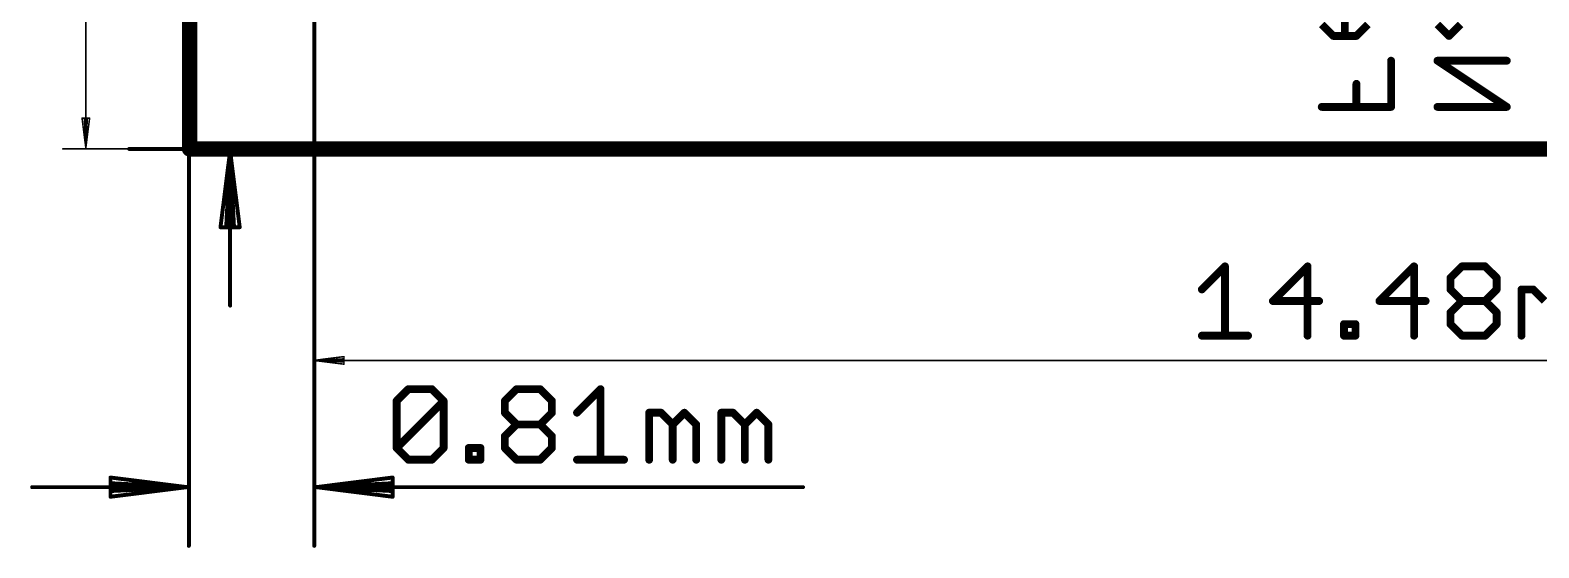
# Model space of a CAD drawing. Extents: x -2.9 to 20.2, y -3 to 22.1.
# Drawn here: x -2.6 to 7.18, y -2.99 to 0.36 of the extents above; entities that cross this region are included whole.
import ezdxf

# ---------------------------------------------------------------- set-up
doc = ezdxf.new("R2010")
doc.units = 0
for name, color, linetype in [('20', 7, 'CONTINUOUS'), ('22', 253, 'CONTINUOUS'), ('51', 254, 'CONTINUOUS')]:
    doc.layers.add(name, color=color, linetype=linetype)

msp = doc.modelspace()

# ---------------------------------------------------------------- linework, layer by layer
at = {"layer": '20', "const_width": 0.1}
for points in [[(-1.5624, 0.5524), (-1.5624, -0.4064)], [(-1.5624, -0.4064), (8.4328, -0.4064)]]:
    msp.add_lwpolyline(points, dxfattribs=at)
at = {"layer": '20', "const_width": 0.05}
for points in [[(-1.5624, -0.3814, 1), (-1.5624, -0.4314)], [(-1.5874, -0.4064, 1), (-1.5374, -0.4064)]]:
    msp.add_lwpolyline(points, format="xyb", dxfattribs=at)
at = {"layer": '22', "const_width": 0.0508}
for points in [[(5.9253, 0.6261), (5.9253, 0.3264)], [(5.7754, 0.4014), (5.8503, 0.3264)], [(6.0002, 0.3264), (6.0751, 0.4014)], [(6.5254, 0.4014), (6.6003, 0.3264)], [(6.6003, 0.3264), (6.6753, 0.4014)], [(5.8503, 0.3264), (6.0002, 0.3264)], [(6.225, -0.134), (6.225, 0.1658)], [(6.975, -0.134), (6.5254, 0.1658)], [(6.5254, 0.1658), (6.975, 0.1658)], [(6.0002, -0.134), (6.0002, 0.0159)], [(5.7754, -0.134), (6.225, -0.134)], [(6.5254, -0.134), (6.975, -0.134)]]:
    msp.add_lwpolyline(points, dxfattribs=at)
at = {"layer": '22', "const_width": 0.0254}
for points in [[(5.8503, 0.3391, 1), (5.8503, 0.3137)], [(5.8413, 0.3174, 1), (5.8593, 0.3354)], [(5.9126, 0.3264, 1), (5.938, 0.3264)], [(5.9912, 0.3354, 1), (6.0092, 0.3174)], [(6.0002, 0.3137, 1), (6.0002, 0.3391)], [(6.5913, 0.3354, 1), (6.6093, 0.3174)], [(6.5913, 0.3174, 1), (6.6093, 0.3354)], [(6.2377, 0.1658, 1), (6.2123, 0.1658)], [(6.5254, 0.1785, 1), (6.5254, 0.1531)], [(6.5324, 0.1763, 1), (6.5184, 0.1552)], [(6.975, 0.1531, 1), (6.975, 0.1785)], [(6.0129, 0.0159, 1), (5.9875, 0.0159)], [(5.7754, -0.1213, 1), (5.7754, -0.1467)], [(5.9875, -0.134, 1), (6.0129, -0.134)], [(6.2123, -0.134, 1), (6.2377, -0.134)], [(6.225, -0.1467, 1), (6.225, -0.1213)], [(6.5254, -0.1213, 1), (6.5254, -0.1467)], [(6.9679, -0.1445, 1), (6.982, -0.1234)], [(6.975, -0.1467, 1), (6.975, -0.1213)]]:
    msp.add_lwpolyline(points, format="xyb", dxfattribs=at)
at = {"layer": '51'}
for points, const_width in [([(-2.2352, -0.4014), (-2.2352, 19.503)], 0.01), ([(-1.5672, 0.6096), (-1.5672, -2.981)], 0.0254), ([(-0.7544, 0.6096), (-0.7544, -2.981)], 0.0254), ([(-0.762, 0), (-0.762, -1.928)], 0.01), ([(-2.2352, -0.4014), (-2.2598, -0.2064)], 0.01), ([(-2.2598, -0.2064), (-2.2106, -0.2064)], 0.01), ([(-2.2352, -0.4014), (-2.2452, -0.2064)], 0.01), ([(-2.2106, -0.2064), (-2.2352, -0.4014)], 0.01), ([(-2.2252, -0.2064), (-2.2352, -0.4014)], 0.01), ([(-0.762, -0.4064), (-2.3852, -0.4064)], 0.01), ([(-1.9544, -0.4064), (-0.919, -0.4064)], 0.0254), ([(-1.3, -0.4191), (-1.3624, -0.9144)], 0.0254), ([(-1.3, -0.4191), (-1.3254, -0.9144)], 0.0254), ([(-1.3, -0.4191), (-1.3, -1.4224)], 0.0254), ([(-1.2376, -0.9144), (-1.3, -0.4191)], 0.0254), ([(-1.2746, -0.9144), (-1.3, -0.4191)], 0.0254), ([(-1.3624, -0.9144), (-1.2376, -0.9144)], 0.0254), ([(4.9984, -1.3179), (5.1482, -1.168)], 0.0508), ([(5.1482, -1.168), (5.1482, -1.6176)], 0.0508), ([(5.6836, -1.168), (5.4588, -1.3928)], 0.0508), ([(5.6836, -1.6176), (5.6836, -1.168)], 0.0508), ([(6.3742, -1.168), (6.1494, -1.3928)], 0.0508), ([(6.3742, -1.6176), (6.3742, -1.168)], 0.0508), ([(6.6098, -1.2429), (6.6847, -1.168)], 0.0508), ([(6.6847, -1.168), (6.8345, -1.168)], 0.0508), ([(6.8345, -1.168), (6.9095, -1.2429)], 0.0508), ([(6.6098, -1.3179), (6.6098, -1.2429)], 0.0508), ([(6.9095, -1.2429), (6.9095, -1.3179)], 0.0508), ([(5.4588, -1.3928), (5.7585, -1.3928)], 0.0508), ([(6.1494, -1.3928), (6.4491, -1.3928)], 0.0508), ([(6.6847, -1.3928), (6.6098, -1.3179)], 0.0508), ([(6.6098, -1.4677), (6.6847, -1.3928)], 0.0508), ([(6.6847, -1.3928), (6.8345, -1.3928)], 0.0508), ([(6.9095, -1.3179), (6.8345, -1.3928)], 0.0508), ([(6.8345, -1.3928), (6.9095, -1.4677)], 0.0508), ([(7.0701, -1.6176), (7.0701, -1.3179)], 0.0508), ([(7.0701, -1.3179), (7.1451, -1.3179)], 0.0508), ([(7.1451, -1.3179), (7.22, -1.3928)], 0.0508), ([(6.6098, -1.5427), (6.6098, -1.4677)], 0.0508), ([(6.9095, -1.4677), (6.9095, -1.5427)], 0.0508), ([(5.9192, -1.6176), (5.9192, -1.5427)], 0.0508), ([(5.9192, -1.5427), (5.9941, -1.5427)], 0.0508), ([(5.9941, -1.5427), (5.9941, -1.6176)], 0.0508), ([(6.6847, -1.6176), (6.6098, -1.5427)], 0.0508), ([(6.9095, -1.5427), (6.8345, -1.6176)], 0.0508), ([(4.9984, -1.6176), (5.2981, -1.6176)], 0.0508), ([(5.9941, -1.6176), (5.9192, -1.6176)], 0.0508), ([(6.8345, -1.6176), (6.6847, -1.6176)], 0.0508), ([(-0.757, -1.778), (-0.562, -1.7534)], 0.01), ([(-0.562, -1.7534), (-0.562, -1.8026)], 0.01), ([(-0.757, -1.778), (-0.562, -1.768)], 0.01), ([(-0.757, -1.778), (13.711, -1.778)], 0.01), ([(-0.562, -1.8026), (-0.757, -1.778)], 0.01), ([(-0.562, -1.788), (-0.757, -1.778)], 0.01), ([(-0.221, -2.0409), (-0.1447, -1.9646)], 0.0508), ([(-0.1447, -1.9646), (0.0078, -1.9646)], 0.0508), ([(0.0078, -1.9646), (0.0841, -2.0409)], 0.0508), ([(0.4806, -2.0409), (0.5569, -1.9646)], 0.0508), ([(0.5569, -1.9646), (0.7094, -1.9646)], 0.0508), ([(0.7094, -1.9646), (0.7857, -2.0409)], 0.0508), ([(0.9484, -2.1171), (1.1009, -1.9646)], 0.0508), ([(1.1009, -1.9646), (1.1009, -2.4222)], 0.0508), ([(-0.221, -2.3459), (-0.221, -2.0409)], 0.0508), ([(-0.221, -2.3459), (0.0841, -2.0409)], 0.0508), ([(0.0841, -2.0409), (0.0841, -2.3459)], 0.0508), ([(0.4806, -2.1171), (0.4806, -2.0409)], 0.0508), ([(0.7857, -2.0409), (0.7857, -2.1171)], 0.0508), ([(0.5569, -2.1934), (0.4806, -2.1171)], 0.0508), ([(0.7857, -2.1171), (0.7094, -2.1934)], 0.0508), ([(1.4162, -2.4222), (1.4162, -2.1171)], 0.0508), ([(1.4162, -2.1171), (1.4924, -2.1171)], 0.0508), ([(1.4924, -2.1171), (1.5687, -2.1934)], 0.0508), ([(1.5687, -2.1934), (1.645, -2.1171)], 0.0508), ([(1.645, -2.1171), (1.7212, -2.1934)], 0.0508), ([(1.8839, -2.4222), (1.8839, -2.1171)], 0.0508), ([(1.8839, -2.1171), (1.9602, -2.1171)], 0.0508), ([(1.9602, -2.1171), (2.0364, -2.1934)], 0.0508), ([(2.0364, -2.1934), (2.1127, -2.1171)], 0.0508), ([(2.1127, -2.1171), (2.189, -2.1934)], 0.0508), ([(0.4806, -2.2697), (0.5569, -2.1934)], 0.0508), ([(0.4806, -2.3459), (0.4806, -2.2697)], 0.0508), ([(0.5569, -2.1934), (0.7094, -2.1934)], 0.0508), ([(0.7094, -2.1934), (0.7857, -2.2697)], 0.0508), ([(0.7857, -2.2697), (0.7857, -2.3459)], 0.0508), ([(1.5687, -2.1934), (1.5687, -2.4222)], 0.0508), ([(1.7212, -2.1934), (1.7212, -2.4222)], 0.0508), ([(2.0364, -2.1934), (2.0364, -2.4222)], 0.0508), ([(2.189, -2.1934), (2.189, -2.4222)], 0.0508), ([(-0.1447, -2.4222), (-0.221, -2.3459)], 0.0508), ([(0.0841, -2.3459), (0.0078, -2.4222)], 0.0508), ([(0.2468, -2.4222), (0.2468, -2.3459)], 0.0508), ([(0.2468, -2.3459), (0.323, -2.3459)], 0.0508), ([(0.323, -2.3459), (0.323, -2.4222)], 0.0508), ([(0.5569, -2.4222), (0.4806, -2.3459)], 0.0508), ([(0.7857, -2.3459), (0.7094, -2.4222)], 0.0508), ([(0.0078, -2.4222), (-0.1447, -2.4222)], 0.0508), ([(0.323, -2.4222), (0.2468, -2.4222)], 0.0508), ([(0.7094, -2.4222), (0.5569, -2.4222)], 0.0508), ([(0.9484, -2.4222), (1.2535, -2.4222)], 0.0508), ([(-1.5799, -2.6), (-2.0752, -2.5376)], 0.0254), ([(-2.0752, -2.5376), (-2.0752, -2.6624)], 0.0254), ([(-0.7417, -2.6), (-0.2464, -2.5376)], 0.0254), ([(-0.2464, -2.5376), (-0.2464, -2.6624)], 0.0254), ([(-1.5799, -2.6), (-2.5832, -2.6)], 0.0254), ([(-1.5799, -2.6), (-2.0752, -2.5746)], 0.0254), ([(-2.0752, -2.6624), (-1.5799, -2.6)], 0.0254), ([(-2.0752, -2.6254), (-1.5799, -2.6)], 0.0254), ([(-0.7417, -2.6), (-0.2464, -2.5746)], 0.0254), ([(-0.7417, -2.6), (2.4135, -2.6)], 0.0254), ([(-0.2464, -2.6624), (-0.7417, -2.6)], 0.0254), ([(-0.2464, -2.6254), (-0.7417, -2.6)], 0.0254)]:
    msp.add_lwpolyline(points, dxfattribs=dict(at, const_width=const_width))
for points, const_width in [([(-0.7595, 0, 1), (-0.7645, 0)], 0.005), ([(-2.2598, -0.2039, 1), (-2.2598, -0.2089)], 0.005), ([(-2.2573, -0.2061, 1), (-2.2622, -0.2067)], 0.005), ([(-2.2427, -0.2063, 1), (-2.2477, -0.2065)], 0.005), ([(-2.2227, -0.2065, 1), (-2.2277, -0.2063)], 0.005), ([(-2.2082, -0.2067, 1), (-2.2131, -0.2061)], 0.005), ([(-2.2106, -0.2089, 1), (-2.2106, -0.2039)], 0.005), ([(-2.3852, -0.4039, 1), (-2.3852, -0.4089)], 0.005), ([(-2.2377, -0.4017, 1), (-2.2327, -0.4011)], 0.005), ([(-2.2377, -0.4011, 1), (-2.2327, -0.4017)], 0.005), ([(-2.2377, -0.4015, 1), (-2.2327, -0.4013)], 0.005), ([(-2.2377, -0.4013, 1), (-2.2327, -0.4015)], 0.005), ([(-2.2377, -0.4014, 1), (-2.2327, -0.4014)], 0.005), ([(-1.9544, -0.4001, 1), (-1.9544, -0.4128)], 0.0127), ([(-1.2936, -0.4191, 1), (-1.3064, -0.4191)], 0.0127), ([(-1.2937, -0.4199, 1), (-1.3063, -0.4183)], 0.0127), ([(-1.2937, -0.4183, 1), (-1.3063, -0.4199)], 0.0127), ([(-1.2937, -0.4194, 1), (-1.3063, -0.4188)], 0.0127), ([(-1.2937, -0.4188, 1), (-1.3063, -0.4194)], 0.0127), ([(-0.919, -0.4128, 1), (-0.919, -0.4001)], 0.0127), ([(-0.762, -0.4089, 1), (-0.762, -0.4039)], 0.005), ([(-1.3624, -0.9081, 1), (-1.3624, -0.9207)], 0.0127), ([(-1.3687, -0.9136, 1), (-1.3561, -0.9152)], 0.0127), ([(-1.3317, -0.9141, 1), (-1.3191, -0.9147)], 0.0127), ([(-1.2809, -0.9147, 1), (-1.2683, -0.9141)], 0.0127), ([(-1.2439, -0.9152, 1), (-1.2313, -0.9136)], 0.0127), ([(-1.2376, -0.9207, 1), (-1.2376, -0.9081)], 0.0127), ([(5.1609, -1.168, 1), (5.1356, -1.168)], 0.0254), ([(5.1572, -1.177, 1), (5.1393, -1.159)], 0.0254), ([(5.6963, -1.168, 1), (5.6709, -1.168)], 0.0254), ([(5.6926, -1.177, 1), (5.6746, -1.159)], 0.0254), ([(6.3869, -1.168, 1), (6.3615, -1.168)], 0.0254), ([(6.3831, -1.177, 1), (6.3652, -1.159)], 0.0254), ([(6.6847, -1.1553, 1), (6.6847, -1.1807)], 0.0254), ([(6.6937, -1.177, 1), (6.6757, -1.159)], 0.0254), ([(6.8435, -1.159, 1), (6.8256, -1.177)], 0.0254), ([(6.8345, -1.1807, 1), (6.8345, -1.1553)], 0.0254), ([(6.6225, -1.2429, 1), (6.5971, -1.2429)], 0.0254), ([(6.6008, -1.234, 1), (6.6187, -1.2519)], 0.0254), ([(6.9222, -1.2429, 1), (6.8968, -1.2429)], 0.0254), ([(6.9005, -1.2519, 1), (6.9185, -1.234)], 0.0254), ([(4.9894, -1.3089, 1), (5.0074, -1.3269)], 0.0254), ([(5.4588, -1.3801, 1), (5.4588, -1.4055)], 0.0254), ([(5.7585, -1.4055, 1), (5.7585, -1.3801)], 0.0254), ([(6.1494, -1.3801, 1), (6.1494, -1.4055)], 0.0254), ([(6.4491, -1.4055, 1), (6.4491, -1.3801)], 0.0254), ([(6.6187, -1.3089, 1), (6.6008, -1.3269)], 0.0254), ([(6.5971, -1.3179, 1), (6.6225, -1.3179)], 0.0254), ([(6.6847, -1.3801, 1), (6.6847, -1.4055)], 0.0254), ([(6.6937, -1.4018, 1), (6.6757, -1.3838)], 0.0254), ([(6.8435, -1.3838, 1), (6.8256, -1.4018)], 0.0254), ([(6.8345, -1.4055, 1), (6.8345, -1.3801)], 0.0254), ([(6.8968, -1.3179, 1), (6.9222, -1.3179)], 0.0254), ([(6.9185, -1.3269, 1), (6.9005, -1.3089)], 0.0254), ([(7.0828, -1.3179, 1), (7.0574, -1.3179)], 0.0254), ([(7.0701, -1.3052, 1), (7.0701, -1.3306)], 0.0254), ([(7.1541, -1.3089, 1), (7.1361, -1.3269)], 0.0254), ([(7.1451, -1.3306, 1), (7.1451, -1.3052)], 0.0254), ([(-1.3064, -1.4224, 1), (-1.2936, -1.4224)], 0.0127), ([(5.4498, -1.3838, 1), (5.4678, -1.4018)], 0.0254), ([(6.1404, -1.3838, 1), (6.1583, -1.4018)], 0.0254), ([(6.6225, -1.4677, 1), (6.5971, -1.4677)], 0.0254), ([(6.6008, -1.4588, 1), (6.6187, -1.4767)], 0.0254), ([(6.6757, -1.4018, 1), (6.6937, -1.3838)], 0.0254), ([(6.8256, -1.3838, 1), (6.8435, -1.4018)], 0.0254), ([(6.9222, -1.4677, 1), (6.8968, -1.4677)], 0.0254), ([(6.9005, -1.4767, 1), (6.9185, -1.4588)], 0.0254), ([(5.9319, -1.5427, 1), (5.9065, -1.5427)], 0.0254), ([(5.9192, -1.53, 1), (5.9192, -1.5554)], 0.0254), ([(6.0068, -1.5427, 1), (5.9814, -1.5427)], 0.0254), ([(5.9941, -1.5554, 1), (5.9941, -1.53)], 0.0254), ([(6.6187, -1.5337, 1), (6.6008, -1.5517)], 0.0254), ([(6.5971, -1.5427, 1), (6.6225, -1.5427)], 0.0254), ([(6.8968, -1.5427, 1), (6.9222, -1.5427)], 0.0254), ([(6.9185, -1.5517, 1), (6.9005, -1.5337)], 0.0254), ([(4.9984, -1.6049, 1), (4.9984, -1.6303)], 0.0254), ([(5.1356, -1.6176, 1), (5.1609, -1.6176)], 0.0254), ([(5.2981, -1.6303, 1), (5.2981, -1.6049)], 0.0254), ([(5.6709, -1.6176, 1), (5.6963, -1.6176)], 0.0254), ([(5.9192, -1.6049, 1), (5.9192, -1.6303)], 0.0254), ([(5.9065, -1.6176, 1), (5.9319, -1.6176)], 0.0254), ([(5.9814, -1.6176, 1), (6.0068, -1.6176)], 0.0254), ([(5.9941, -1.6303, 1), (5.9941, -1.6049)], 0.0254), ([(6.3615, -1.6176, 1), (6.3869, -1.6176)], 0.0254), ([(6.6847, -1.6049, 1), (6.6847, -1.6303)], 0.0254), ([(6.6757, -1.6266, 1), (6.6937, -1.6086)], 0.0254), ([(6.8256, -1.6086, 1), (6.8435, -1.6266)], 0.0254), ([(6.8345, -1.6303, 1), (6.8345, -1.6049)], 0.0254), ([(7.0574, -1.6176, 1), (7.0828, -1.6176)], 0.0254), ([(-0.5595, -1.7534, 1), (-0.5645, -1.7534)], 0.005), ([(-0.5617, -1.7559, 1), (-0.5623, -1.751)], 0.005), ([(-0.757, -1.7755, 1), (-0.757, -1.7805)], 0.005), ([(-0.7573, -1.7755, 1), (-0.7567, -1.7805)], 0.005), ([(-0.7567, -1.7755, 1), (-0.7573, -1.7805)], 0.005), ([(-0.7571, -1.7755, 1), (-0.7569, -1.7805)], 0.005), ([(-0.7569, -1.7755, 1), (-0.7571, -1.7805)], 0.005), ([(-0.5645, -1.8026, 1), (-0.5595, -1.8026)], 0.005), ([(-0.5623, -1.805, 1), (-0.5617, -1.8001)], 0.005), ([(-0.5619, -1.7705, 1), (-0.5621, -1.7655)], 0.005), ([(-0.5621, -1.7905, 1), (-0.5619, -1.7855)], 0.005), ([(-0.7645, -1.928, 1), (-0.7595, -1.928)], 0.005), ([(-0.1447, -1.9519, 1), (-0.1447, -1.9773)], 0.0254), ([(-0.1358, -1.9736, 1), (-0.1537, -1.9556)], 0.0254), ([(0.0168, -1.9556, 1), (-0.0012, -1.9736)], 0.0254), ([(0.0078, -1.9773, 1), (0.0078, -1.9519)], 0.0254), ([(0.5569, -1.9519, 1), (0.5569, -1.9773)], 0.0254), ([(0.5659, -1.9736, 1), (0.5479, -1.9556)], 0.0254), ([(0.7184, -1.9556, 1), (0.7005, -1.9736)], 0.0254), ([(0.7094, -1.9773, 1), (0.7094, -1.9519)], 0.0254), ([(1.1136, -1.9646, 1), (1.0882, -1.9646)], 0.0254), ([(1.1099, -1.9736, 1), (1.0919, -1.9556)], 0.0254), ([(-0.2083, -2.0409, 1), (-0.2337, -2.0409)], 0.0254), ([(-0.23, -2.0319, 1), (-0.212, -2.0499)], 0.0254), ([(0.0968, -2.0409, 1), (0.0714, -2.0409)], 0.0254), ([(0.093, -2.0499, 1), (0.0751, -2.0319)], 0.0254), ([(0.0751, -2.0499, 1), (0.093, -2.0319)], 0.0254), ([(0.4933, -2.0409, 1), (0.4679, -2.0409)], 0.0254), ([(0.4717, -2.0319, 1), (0.4896, -2.0499)], 0.0254), ([(0.7984, -2.0409, 1), (0.773, -2.0409)], 0.0254), ([(0.7767, -2.0499, 1), (0.7947, -2.0319)], 0.0254), ([(0.4679, -2.1171, 1), (0.4933, -2.1171)], 0.0254), ([(0.4896, -2.1082, 1), (0.4717, -2.1261)], 0.0254), ([(0.773, -2.1171, 1), (0.7984, -2.1171)], 0.0254), ([(0.7947, -2.1261, 1), (0.7767, -2.1082)], 0.0254), ([(0.9394, -2.1082, 1), (0.9574, -2.1261)], 0.0254), ([(1.4289, -2.1171, 1), (1.4035, -2.1171)], 0.0254), ([(1.4162, -2.1044, 1), (1.4162, -2.1298)], 0.0254), ([(1.5014, -2.1082, 1), (1.4834, -2.1261)], 0.0254), ([(1.4924, -2.1298, 1), (1.4924, -2.1044)], 0.0254), ([(1.6539, -2.1082, 1), (1.636, -2.1261)], 0.0254), ([(1.6539, -2.1261, 1), (1.636, -2.1082)], 0.0254), ([(1.8966, -2.1171, 1), (1.8712, -2.1171)], 0.0254), ([(1.8839, -2.1044, 1), (1.8839, -2.1298)], 0.0254), ([(1.9692, -2.1082, 1), (1.9512, -2.1261)], 0.0254), ([(1.9602, -2.1298, 1), (1.9602, -2.1044)], 0.0254), ([(2.1217, -2.1082, 1), (2.1037, -2.1261)], 0.0254), ([(2.1217, -2.1261, 1), (2.1037, -2.1082)], 0.0254), ([(0.4933, -2.2697, 1), (0.4679, -2.2697)], 0.0254), ([(0.4717, -2.2607, 1), (0.4896, -2.2787)], 0.0254), ([(0.5569, -2.1807, 1), (0.5569, -2.2061)], 0.0254), ([(0.5659, -2.2024, 1), (0.5479, -2.1844)], 0.0254), ([(0.5479, -2.2024, 1), (0.5659, -2.1844)], 0.0254), ([(0.7184, -2.1844, 1), (0.7005, -2.2024)], 0.0254), ([(0.7005, -2.1844, 1), (0.7184, -2.2024)], 0.0254), ([(0.7094, -2.2061, 1), (0.7094, -2.1807)], 0.0254), ([(0.7984, -2.2697, 1), (0.773, -2.2697)], 0.0254), ([(0.7767, -2.2787, 1), (0.7947, -2.2607)], 0.0254), ([(1.5814, -2.1934, 1), (1.556, -2.1934)], 0.0254), ([(1.5597, -2.1844, 1), (1.5777, -2.2024)], 0.0254), ([(1.5597, -2.2024, 1), (1.5777, -2.1844)], 0.0254), ([(1.7339, -2.1934, 1), (1.7085, -2.1934)], 0.0254), ([(1.7122, -2.2024, 1), (1.7302, -2.1844)], 0.0254), ([(2.0491, -2.1934, 1), (2.0237, -2.1934)], 0.0254), ([(2.0275, -2.1844, 1), (2.0454, -2.2024)], 0.0254), ([(2.0275, -2.2024, 1), (2.0454, -2.1844)], 0.0254), ([(2.2017, -2.1934, 1), (2.1763, -2.1934)], 0.0254), ([(2.18, -2.2024, 1), (2.198, -2.1844)], 0.0254), ([(-0.212, -2.337, 1), (-0.23, -2.3549)], 0.0254), ([(-0.23, -2.337, 1), (-0.212, -2.3549)], 0.0254), ([(-0.2337, -2.3459, 1), (-0.2083, -2.3459)], 0.0254), ([(0.0714, -2.3459, 1), (0.0968, -2.3459)], 0.0254), ([(0.093, -2.3549, 1), (0.0751, -2.337)], 0.0254), ([(0.2595, -2.3459, 1), (0.2341, -2.3459)], 0.0254), ([(0.2468, -2.3332, 1), (0.2468, -2.3586)], 0.0254), ([(0.3357, -2.3459, 1), (0.3103, -2.3459)], 0.0254), ([(0.323, -2.3586, 1), (0.323, -2.3332)], 0.0254), ([(0.4679, -2.3459, 1), (0.4933, -2.3459)], 0.0254), ([(0.4896, -2.337, 1), (0.4717, -2.3549)], 0.0254), ([(0.773, -2.3459, 1), (0.7984, -2.3459)], 0.0254), ([(0.7947, -2.3549, 1), (0.7767, -2.337)], 0.0254), ([(-0.1447, -2.4095, 1), (-0.1447, -2.4349)], 0.0254), ([(-0.1537, -2.4312, 1), (-0.1358, -2.4132)], 0.0254), ([(-0.0012, -2.4132, 1), (0.0168, -2.4312)], 0.0254), ([(0.0078, -2.4349, 1), (0.0078, -2.4095)], 0.0254), ([(0.2468, -2.4095, 1), (0.2468, -2.4349)], 0.0254), ([(0.2341, -2.4222, 1), (0.2595, -2.4222)], 0.0254), ([(0.3103, -2.4222, 1), (0.3357, -2.4222)], 0.0254), ([(0.323, -2.4349, 1), (0.323, -2.4095)], 0.0254), ([(0.5569, -2.4095, 1), (0.5569, -2.4349)], 0.0254), ([(0.5479, -2.4312, 1), (0.5659, -2.4132)], 0.0254), ([(0.7005, -2.4132, 1), (0.7184, -2.4312)], 0.0254), ([(0.7094, -2.4349, 1), (0.7094, -2.4095)], 0.0254), ([(0.9484, -2.4095, 1), (0.9484, -2.4349)], 0.0254), ([(1.0882, -2.4222, 1), (1.1136, -2.4222)], 0.0254), ([(1.2535, -2.4349, 1), (1.2535, -2.4095)], 0.0254), ([(1.4035, -2.4222, 1), (1.4289, -2.4222)], 0.0254), ([(1.556, -2.4222, 1), (1.5814, -2.4222)], 0.0254), ([(1.7085, -2.4222, 1), (1.7339, -2.4222)], 0.0254), ([(1.8712, -2.4222, 1), (1.8966, -2.4222)], 0.0254), ([(2.0237, -2.4222, 1), (2.0491, -2.4222)], 0.0254), ([(2.1763, -2.4222, 1), (2.2017, -2.4222)], 0.0254), ([(-2.0744, -2.5313, 1), (-2.076, -2.5439)], 0.0127), ([(-2.0689, -2.5376, 1), (-2.0816, -2.5376)], 0.0127), ([(-0.2401, -2.5376, 1), (-0.2528, -2.5376)], 0.0127), ([(-0.2456, -2.5439, 1), (-0.2472, -2.5313)], 0.0127), ([(-2.5832, -2.5937, 1), (-2.5832, -2.6063)], 0.0127), ([(-2.0749, -2.5683, 1), (-2.0755, -2.5809)], 0.0127), ([(-2.0755, -2.6191, 1), (-2.0749, -2.6317)], 0.0127), ([(-1.5791, -2.6063, 1), (-1.5807, -2.5937)], 0.0127), ([(-1.5807, -2.6063, 1), (-1.5791, -2.5937)], 0.0127), ([(-1.5796, -2.6063, 1), (-1.5802, -2.5937)], 0.0127), ([(-1.5802, -2.6063, 1), (-1.5796, -2.5937)], 0.0127), ([(-1.5799, -2.6063, 1), (-1.5799, -2.5937)], 0.0127), ([(-0.7409, -2.5937, 1), (-0.7425, -2.6063)], 0.0127), ([(-0.7414, -2.5937, 1), (-0.742, -2.6063)], 0.0127), ([(-0.7425, -2.5937, 1), (-0.7409, -2.6063)], 0.0127), ([(-0.742, -2.5937, 1), (-0.7414, -2.6063)], 0.0127), ([(-0.7417, -2.5937, 1), (-0.7417, -2.6063)], 0.0127), ([(-0.2461, -2.5809, 1), (-0.2467, -2.5683)], 0.0127), ([(-0.2467, -2.6317, 1), (-0.2461, -2.6191)], 0.0127), ([(2.4135, -2.6063, 1), (2.4135, -2.5937)], 0.0127), ([(-2.076, -2.6561, 1), (-2.0744, -2.6687)], 0.0127), ([(-2.0816, -2.6624, 1), (-2.0689, -2.6624)], 0.0127), ([(-0.2528, -2.6624, 1), (-0.2401, -2.6624)], 0.0127), ([(-0.2472, -2.6687, 1), (-0.2456, -2.6561)], 0.0127), ([(-1.5736, -2.981, 1), (-1.5609, -2.981)], 0.0127), ([(-0.7608, -2.981, 1), (-0.7481, -2.981)], 0.0127)]:
    msp.add_lwpolyline(points, format="xyb", dxfattribs=dict(at, const_width=const_width))

doc.saveas('drawing.dxf')
